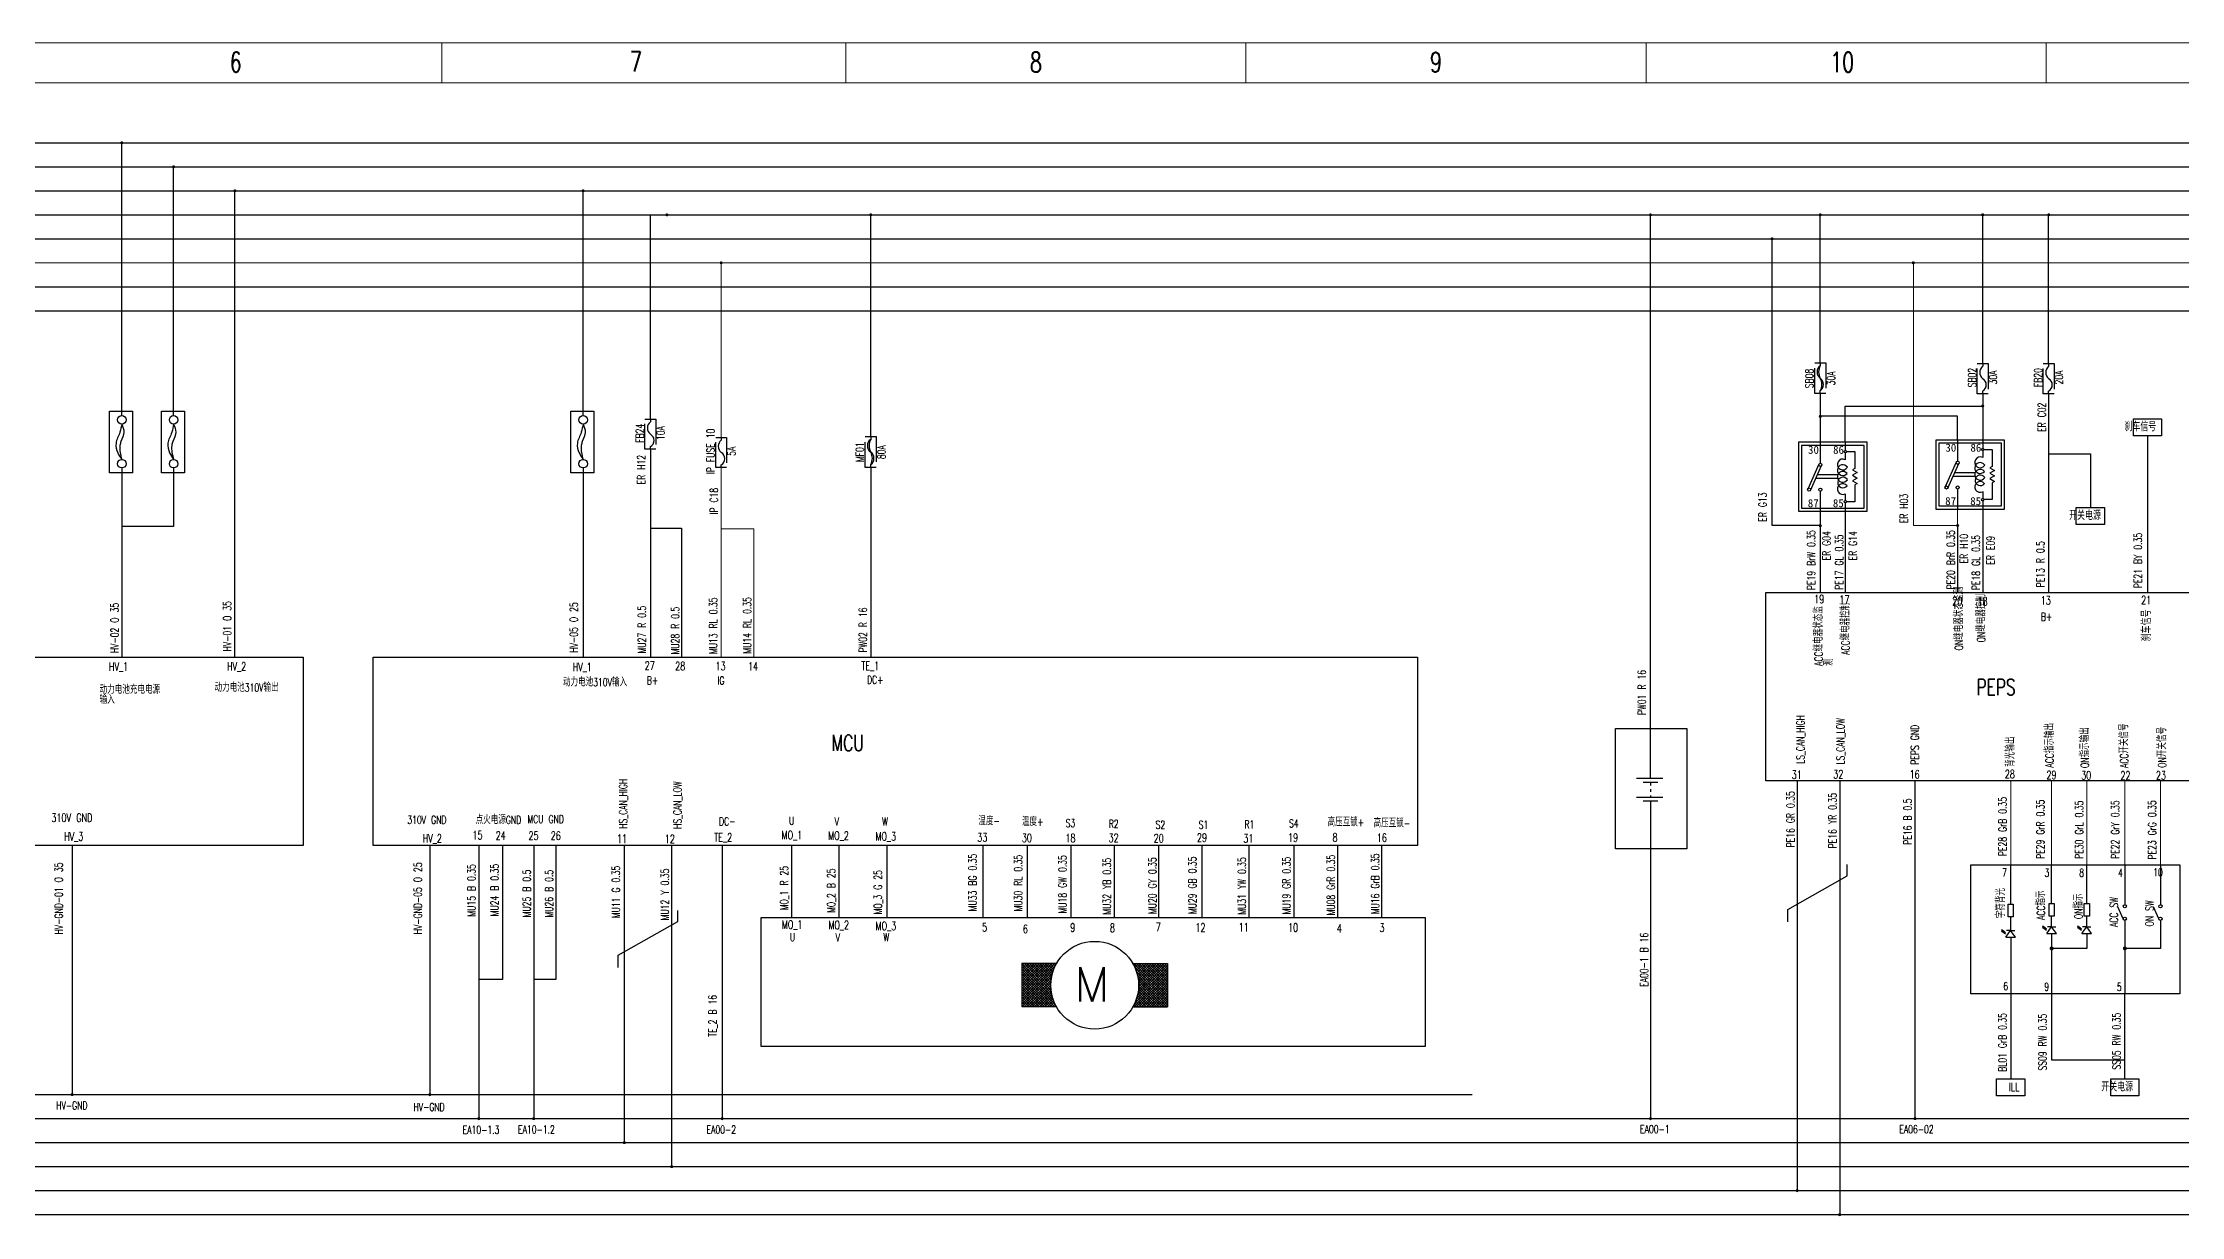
# Model space of a CAD drawing. Header units: millimetres. Extents: x 944 to 3046, y -306 to 288.
# Drawn here: x 1444 to 1978, y -5 to 288 of the extents above; entities that cross this region are included whole.
import ezdxf
from ezdxf.enums import TextEntityAlignment as Align

# ---------------------------------------------------------------- set-up
doc = ezdxf.new("R2010")
doc.units = ezdxf.units.MM
for name, pattern in [('CENTER', [50.8, 31.75, -6.35, 6.35, -6.35]), ('DASHED', [19.05, 12.7, -6.35]), ('DASHED2', [0.375, 0.25, -0.125]), ('HIDDEN', [9.525, 6.35, -3.175])]:
    doc.linetypes.add(name, pattern=pattern)
for name, color, linetype, lineweight in [('0Filament', 7, 'Continuous', 20), ('IG电', 30, 'Continuous', 20), ('细实线', 7, 'Continuous', 15)]:
    doc.layers.add(name, color=color, linetype=linetype, lineweight=lineweight)
for name, color, linetype in [('1CENTER', 1, 'CENTER'), ('310V高压地', 60, 'Continuous'), ('310V高压电源', 221, 'Continuous'), ('3DASHED', 3, 'DASHED'), ('ACC电源', 20, 'Continuous'), ('BCM', 7, 'Continuous'), ('other layer', 7, 'Continuous'), ('低速CAN低', 21, 'Continuous'), ('地线', 2, 'Continuous'), ('快充电源', 230, 'Continuous'), ('慢充电源', 200, 'Continuous'), ('文字层', 7, 'Continuous'), ('电器件', 4, 'Continuous'), ('电池电', 10, 'Continuous'), ('电池箱充电电源', 240, 'Continuous')]:
    doc.layers.add(name, color=color, linetype=linetype)
doc.layers.add('低速CAN高', color=7, linetype='Continuous', true_color=0x9c6471)
for name, color, linetype, plot in [('继电器保险丝', 10, 'Continuous', False), ('背光电源', 5, 'Continuous', False), ('高速CAN高', 23, 'Continuous', False)]:
    doc.layers.add(name, color=color, linetype=linetype, plot=plot)
doc.layers.add('高速CAN低', color=7, linetype='Continuous', true_color=0xffa500, plot=False)
doc.styles.add('HZ', font='txt.shx', dxfattribs={"width": 0.7, "height": 2})
doc.styles.add('HZ-3.0', font='txt.shx', dxfattribs={"width": 0.7, "height": 3.5, "bigfont": 'hztxt.shx'})
doc.styles.add('hztxt', font='txt.shx', dxfattribs={"width": 0.7, "bigfont": 'hztxt.shx'})
doc.styles.add('ROMANS', font='ROMANS.shx', dxfattribs={"height": 3})
doc.styles.add('仿宋2.0', font='', dxfattribs={"height": 2})
doc.styles.get('仿宋2.0').set_extended_font_data('FangSong_GB2312')

# ---------------------------------------------------------------- blocks, each defined once
blk = doc.blocks.new('高压保险丝')
at = {"layer": '继电器保险丝'}
blk.add_lwpolyline([(1201.65, 197.39), (1207.38, 197.39), (1207.38, 182.01), (1201.65, 182.01)], close=True, dxfattribs=at)
at = {"layer": '继电器保险丝', "lineweight": -3}
for centre in [(1204.69, 195.23), (1204.69, 184.28)]:
    blk.add_circle(centre, 1.07, dxfattribs=at)
for points in [[(1204.68, 194.16), (1204.22, 192.12), (1203.25, 189.38), (1203.69, 186.98), (1204.69, 185.34)], [(1204.68, 194.16), (1205.23, 192.13), (1204.48, 189.81), (1204.23, 188.83), (1204.69, 185.34)]]:
    blk.add_spline(points, degree=3, dxfattribs=at)
blk = doc.blocks.new('继电器')
at = {"layer": '继电器保险丝', "lineweight": -3}
for p, q in [((1182.99, 184.24), (1165.78, 184.24)), ((1165.78, 184.24), (1165.78, 167.03)), ((1182.21, 183.46), (1166.56, 183.46)), ((1166.56, 183.46), (1166.56, 167.81)), ((1171.26, 184.24), (1171.26, 179)), ((1177.52, 184.24), (1177.52, 182.19)), ((1177.79, 181.9), (1179.87, 181.9)), ((1179.87, 181.9), (1179.87, 177.67)), ((1182.21, 167.81), (1182.21, 183.46)), ((1182.99, 167.03), (1182.99, 184.24)), ((1170.9, 178.76), (1168.12, 172.56)), ((1168.83, 172.21), (1171.6, 178.41)), ((1177.52, 181.63), (1177.52, 179.89)), ((1179.87, 177.67), (1179.28, 177.33)), ((1179.28, 177.33), (1180.45, 176.65)), ((1180.45, 176.65), (1179.28, 175.98)), ((1175.65, 175.17), (1170.15, 175.17)), ((1175.65, 176.11), (1170.57, 176.11)), ((1171.26, 172.02), (1171.26, 167.03)), ((1177.52, 171.39), (1177.52, 169.67)), ((1179.28, 175.98), (1180.45, 175.3)), ((1180.45, 175.3), (1179.28, 174.62)), ((1179.28, 174.62), (1180.45, 173.94)), ((1180.45, 173.94), (1179.87, 173.61)), ((1179.87, 173.61), (1179.87, 169.38)), ((1165.78, 167.03), (1182.99, 167.03)), ((1166.56, 167.81), (1182.21, 167.81)), ((1177.52, 169.11), (1177.52, 167.03)), ((1179.87, 169.38), (1177.79, 169.38))]:
    blk.add_line(p, q, dxfattribs=at)
at = {"layer": '继电器保险丝'}
blk.add_line((1177.52, 167.39), (1177.52, 167.03), dxfattribs=at)
at = {"layer": '继电器保险丝', "lineweight": -3}
for centre, radius in [((1177.51, 181.91), 0.28), ((1171.26, 178.61), 0.393), ((1168.49, 172.41), 0.393), ((1171.28, 172.41), 0.393), ((1177.51, 169.39), 0.28)]:
    blk.add_circle(centre, radius, dxfattribs=at)
for centre, radius, start, end in [((1176.89, 178.69), 1.35, 62.298, 328.5515), ((1176.89, 177.28), 1.35, 31.4485, 321.8423), ((1176.89, 175.6), 1.35, 38.1577, 328.5515), ((1176.89, 172.55), 1.35, 37.2047, 297.702), ((1176.93, 174.19), 1.32, 32.4765, 321.7673)]:
    blk.add_arc(centre, radius, start, end, dxfattribs=at)
at = {"layer": '继电器保险丝', "lineweight": -3, "char_height": 2, "width": 3.7602, "attachment_point": 3, "style": '仿宋2.0'}
for s, insert in [('30', (1170.92, 183.36)), ('86', (1177.18, 183.36)), ('87', (1170.87, 170.01)), ('85', (1177.13, 170.01))]:
    blk.add_mtext(s, dxfattribs=dict(at, insert=insert))
blk = doc.blocks.new('蓄电池')
at = {"layer": '电器件', "color": 140}
for p, q in [((0, 1.49), (0, 5.86)), ((-2.93, 1.49), (2.58, 1.49)), ((-1.55, 0.71), (1.55, 0.71)), ((0, 0.71), (0, 0)), ((-2.93, -2.43), (2.58, -2.43)), ((-1.55, -3.21), (1.55, -3.21)), ((0, -0.78), (0, -1.31)), ((0, -2.09), (0, -2.43)), ((0, -3.21), (0, -9.42))]:
    blk.add_line(p, q, dxfattribs=at)
blk = doc.blocks.new('二极管')
at = {"layer": '电器件', "color": 140}
for p, q in [((1033.7, 2002.3), (1033.7, 1985.7)), ((1033.7, 2002.3), (1045.5, 1994)), ((1033.7, 1985.7), (1045.5, 1994)), ((1045.5, 1994), (1045.5, 2001.2)), ((1045.5, 1994), (1045.5, 1986.8))]:
    blk.add_line(p, q, dxfattribs=at)
blk = doc.blocks.new('发光二极管')
at = {"layer": '电器件', "color": 140}
for p, q in [((965.3, 1968.4), (970, 1975.6)), ((969.5, 1970.8), (967.9, 1968.4)), ((970, 1975.6), (969.2, 1975)), ((969.5, 1970.8), (972.7, 1975.6)), ((970, 1975.6), (969.9, 1974.6)), ((972.7, 1975.6), (971.8, 1975)), ((972.7, 1975.6), (972.5, 1974.6))]:
    blk.add_line(p, q, dxfattribs=at)
blk.add_blockref('二极管', (-74, -34.5), dxfattribs=at)
blk = doc.blocks.new('电阻')
at = {"layer": '电器件', "color": 140}
blk.add_lwpolyline([(1001, 1999.3), (1022.9, 1999.3), (1022.9, 1990.2), (1001, 1990.2)], close=True, dxfattribs=at)
blk = doc.blocks.new('开关')
at = {"layer": '电器件', "color": 140}
blk.add_line((905.9, 2033.8), (926.8, 2043.2), dxfattribs=at)
for centre in [(905.9, 2031.1), (927.5, 2031.1)]:
    blk.add_circle(centre, 2.78, dxfattribs=at)
blk = doc.blocks.new('FUSE')
at = {"layer": 'other layer', "color": 1}
for p, q in [((0, 7.53), (0, 6.85)), ((0, 0), (0, 0.68))]:
    blk.add_line(p, q, dxfattribs=at)
at = {"layer": 'other layer', "color": 1, "linetype": 'HIDDEN'}
blk.add_lwpolyline([(-1.36, 7.53), (1.36, 7.53), (1.36, 0), (-1.36, 0)], close=True, dxfattribs=at)
at = {"layer": 'other layer', "color": 1}
for centre, radius, start, end in [((1.24, 5.31), 1.98, 128.8945, 231.1055), ((-0.84, 2.22), 1.75, 298.4847, 61.5153)]:
    blk.add_arc(centre, radius, start, end, dxfattribs=at)
at = {"layer": 'other layer', "linetype": 'DASHED2', "style": 'HZ', "width": 0.7}
for tag, p in [('FUSE', (-1.64, 4.03)), ('电流', (3.57, 4.06))]:
    blk.add_attdef(tag, text='', height=2, rotation=90, dxfattribs=at).set_placement(p, align=Align.CENTER)
blk = doc.blocks.new('FUSE JCASE')
at = {"layer": 'other layer', "color": 1}
for p, q in [((0, 9.59), (0, 8.89)), ((0, 1.87), (0, 2.57))]:
    blk.add_line(p, q, dxfattribs=at)
at = {"layer": 'other layer', "color": 1, "linetype": 'HIDDEN'}
blk.add_lwpolyline([(-1.4, 9.59), (1.4, 9.59), (1.4, 1.87), (-1.4, 1.87)], close=True, dxfattribs=at)
at = {"layer": 'other layer', "color": 1}
for centre, radius, start, end in [((1.14, 7.31), 1.95, 125.769, 234.231), ((2.81, 7.31), 3.22, 150.5663, 209.4337), ((-1.13, 4.15), 1.94, 305.5187, 54.4813), ((-2.8, 4.15), 3.22, 330.5787, 29.4705)]:
    blk.add_arc(centre, radius, start, end, dxfattribs=at)
at = {"layer": 'other layer', "linetype": 'DASHED2', "style": 'HZ', "width": 0.7}
for tag, p in [('FUSE', (-1.73, 5.66)), ('10A', (3.68, 5.68))]:
    blk.add_attdef(tag, text='', height=2, rotation=90, dxfattribs=at).set_placement(p, align=Align.CENTER)

msp = doc.modelspace()

# ---------------------------------------------------------------- hatches: boundary and pattern name
at = {"layer": '0Filament', "ltscale": 0.1}
for points in [[(1463.22, 263.38, 1), (1464.01, 263.38, 1)], [(1476.18, 257.38, 1), (1476.98, 257.38, 1)], [(1491.48, 251.38, 1), (1492.28, 251.38, 1)], [(1578.53, 251.38, 1), (1579.33, 251.38, 1)], [(1599.46, 245.38, 1), (1600.26, 245.38, 1)], [(1650.41, 245.38, 1), (1651.2, 245.38, 1)], [(1845.32, 245.38, 1), (1846.11, 245.38, 1)], [(1887.75, 245.38, 1), (1888.55, 245.38, 1)], [(1928.34, 245.38, 1), (1929.14, 245.38, 1)], [(1944.84, 245.38, 1), (1945.63, 245.38, 1)], [(1875.71, 239.38, 1), (1876.51, 239.38, 1)], [(1613.04, 233.38, 1), (1613.83, 233.38, 1)], [(1911.01, 233.38, 1), (1911.81, 233.38, 1)], [(1928.34, 197.59, 1), (1929.14, 197.59, 1)], [(1887.75, 195.03, 1), (1888.55, 195.03, 1)], [(1887.75, 167.68, 1), (1888.55, 167.68, 1)], [(1922.08, 167.74, 1), (1922.88, 167.74, 1)], [(1450.79, 25.52, 1), (1451.59, 25.52, 1)], [(1540.22, 25.52, 1), (1541.01, 25.52, 1)], [(1552.44, 19.52, 1), (1553.24, 19.52, 1)], [(1566.17, 19.52, 1), (1566.97, 19.52, 1)], [(1613.28, 19.52, 1), (1614.08, 19.52, 1)], [(1845.32, 19.52, 1), (1846.11, 19.52, 1)], [(1911.42, 19.52, 1), (1912.22, 19.52, 1)], [(1588.83, 13.52, 1), (1589.62, 13.52, 1)], [(1600.66, 7.52, 1), (1601.45, 7.52, 1)], [(1881.97, 1.52, 1), (1882.77, 1.52, 1)], [(1892.6, -4.48, 1), (1893.4, -4.48, 1)]]:
    msp.add_hatch(color=0, dxfattribs=at).paths.add_polyline_path(points)
at = {"layer": '电器件', "lineweight": -2}
h = msp.add_hatch(color=140, dxfattribs=at)
edge = h.paths.add_edge_path()
edge.add_arc((1945.98, 62.05), 0.5, 90, 450)
h = msp.add_hatch(color=140, dxfattribs=at)
edge = h.paths.add_edge_path()
edge.add_arc((1964.28, 62.05), 0.5, 90, 450)

# ---------------------------------------------------------------- linework, layer by layer
for p, q in [((1969.96, 190.15), (1969.96, 151.03)), ((1894.41, 171.33), (1894.41, 151.03)), ((1928.74, 171.86), (1928.74, 151.03)), ((1888.15, 167.63), (1888.15, 151.03)), ((1922.48, 167.74), (1922.48, 151.03)), ((1631.11, 69.78), (1631.11, 87.77)), ((1642.87, 87.77), (1642.87, 69.78)), ((1654.84, 87.77), (1654.84, 69.78)), ((1678.81, 87.77), (1678.81, 69.78)), ((1689.95, 87.77), (1689.95, 69.78)), ((1700.85, 87.77), (1700.85, 69.78)), ((1711.64, 87.77), (1711.64, 69.78)), ((1722.78, 87.77), (1722.78, 69.78)), ((1733.56, 87.77), (1733.56, 69.78)), ((1745.3, 87.77), (1745.3, 69.78)), ((1756.6, 87.77), (1756.6, 69.78)), ((1767.51, 87.77), (1767.51, 69.78)), ((1778.49, 87.77), (1778.49, 69.78))]:
    msp.add_line(p, q)
for points in [[(1966.45, 194.41), (1973.47, 194.41), (1973.47, 190.15), (1966.45, 190.15)], [(1952.14, 172.26), (1959.16, 172.26), (1959.16, 168), (1952.14, 168)], [(1874.52, 151.03), (1994.39, 151.03), (1994.39, 103.95), (1874.52, 103.95)], [(1331.01, 134.85), (1508.92, 134.85), (1508.92, 87.77), (1331.01, 87.77)], [(1526.42, 134.85), (1787.46, 134.85), (1787.46, 87.77), (1526.42, 87.77)], [(1623.43, 69.78), (1789.42, 69.78), (1789.42, 37.56), (1623.43, 37.56)], [(1932.23, 29.46), (1939.25, 29.46), (1939.25, 25.2), (1932.23, 25.2)], [(1960.76, 29.46), (1967.79, 29.46), (1967.79, 25.2), (1960.76, 25.2)]]:
    msp.add_lwpolyline(points, close=True)
at = {"layer": '0Filament', "color": 7}
msp.add_line((943.61, 288.38), (3045.61, 288.38), dxfattribs=at)
at = {"layer": '0Filament'}
for p, q in [((1543.61, 278.38), (1543.61, 288.38)), ((1644.61, 278.38), (1644.61, 288.38)), ((1744.61, 278.38), (1744.61, 288.38)), ((1844.61, 278.38), (1844.61, 288.38)), ((1944.61, 278.38), (1944.61, 288.38))]:
    msp.add_line(p, q, dxfattribs=at)
at = {"layer": '0Filament', "color": 2}
msp.add_line((953.61, 278.38), (3035.61, 278.38), dxfattribs=at)
at = {"layer": '310V高压地'}
for p, q in [((1451.19, 87.77), (1451.19, 25.52)), ((1540.61, 87.77), (1540.61, 25.52)), ((1026.59, 25.52), (1801.15, 25.52))]:
    msp.add_line(p, q, dxfattribs=at)
at = {"layer": '310V高压电源'}
for p, q in [((1026.59, 251.38), (3003.68, 251.38)), ((1491.88, 134.85), (1491.88, 251.38)), ((1578.93, 195.21), (1578.93, 251.38)), ((1578.93, 182.12), (1578.93, 134.85))]:
    msp.add_line(p, q, dxfattribs=at)
at = {"layer": 'ACC电源'}
for p, q in [((1026.59, 239.38), (3003.68, 239.38)), ((1876.11, 167.74), (1876.11, 239.38)), ((1888.15, 171.33), (1888.15, 167.63)), ((1888.15, 167.74), (1876.11, 167.74))]:
    msp.add_line(p, q, dxfattribs=at)
at = {"layer": 'BCM', "color": 3, "lineweight": -3}
for p, q in [((1880.02, 71.81), (1894.91, 80.22)), ((1894.91, 80.22), (1894.91, 82.99)), ((1602.59, 68.75), (1602.59, 71.52)), ((1880.02, 68.71), (1880.02, 71.81)), ((1587.7, 60.34), (1602.59, 68.75)), ((1587.7, 57.25), (1587.7, 60.34))]:
    msp.add_line(p, q, dxfattribs=at)
at = {"layer": 'IG电'}
for p, q in [((1026.59, 233.38), (3003.68, 233.38)), ((1613.44, 189.76), (1613.44, 233.38)), ((1911.41, 167.74), (1911.41, 233.38)), ((1613.44, 182.23), (1613.44, 134.85)), ((1922.48, 171.86), (1922.48, 167.74)), ((1613.44, 166.94), (1621.63, 166.94)), ((1621.63, 166.94), (1621.63, 134.85)), ((1922.48, 167.74), (1911.41, 167.74))]:
    msp.add_line(p, q, dxfattribs=at)
at = {"layer": '低速CAN低'}
for p, q in [((1893, 103.95), (1893, -4.48)), ((1026.59, -4.48), (3003.68, -4.48))]:
    msp.add_line(p, q, dxfattribs=at)
at = {"layer": '低速CAN高'}
for p, q in [((1882.37, 103.95), (1882.37, 1.52)), ((1026.59, 1.52), (3003.68, 1.52))]:
    msp.add_line(p, q, dxfattribs=at)
at = {"layer": '地线'}
for p, q in [((1026.59, 221.38), (3003.68, 221.38)), ((1911.82, 103.95), (1911.82, 19.52)), ((1552.84, 87.77), (1552.84, 19.52)), ((1558.78, 87.77), (1558.78, 54.3)), ((1566.57, 87.77), (1566.57, 19.52)), ((1572.15, 87.77), (1572.15, 54.3)), ((1613.68, 87.77), (1613.68, 19.52)), ((1845.71, 86.93), (1845.71, 19.52)), ((1558.78, 54.3), (1552.84, 54.3)), ((1572.15, 54.3), (1566.57, 54.3)), ((1026.59, 19.52), (3003.68, 19.52))]:
    msp.add_line(p, q, dxfattribs=at)
at = {"layer": '快充电源'}
for p, q in [((1026.59, 263.38), (3003.68, 263.38)), ((1463.61, 195.21), (1463.61, 263.38))]:
    msp.add_line(p, q, dxfattribs=at)
at = {"layer": '慢充电源'}
for p, q in [((1026.59, 257.38), (3003.68, 257.38)), ((1476.58, 195.21), (1476.58, 257.38))]:
    msp.add_line(p, q, dxfattribs=at)
at = {"layer": '电器件', "color": 140}
for p, q in [((1845.71, 109.8), (1845.71, 117)), ((1845.71, 91.46), (1845.71, 86.93)), ((1935.74, 73.1), (1935.74, 82.96)), ((1945.98, 73.24), (1945.98, 82.96)), ((1954.76, 73.24), (1954.76, 82.96)), ((1964.28, 82.96), (1964.28, 72.96)), ((1973.18, 82.96), (1973.18, 72.96)), ((1935.74, 66.56), (1935.74, 69.95)), ((1945.98, 67.47), (1945.98, 70.09)), ((1954.76, 67.47), (1954.76, 70.09)), ((1935.74, 64.85), (1935.74, 50.74)), ((1945.98, 65.76), (1945.98, 50.74)), ((1954.76, 65.76), (1954.76, 62.05)), ((1964.28, 69.05), (1964.28, 50.74)), ((1973.18, 69.05), (1973.18, 62.05)), ((1954.76, 62.05), (1945.98, 62.05)), ((1973.18, 62.05), (1964.28, 62.05))]:
    msp.add_line(p, q, dxfattribs=at)
at = {"layer": '电器件', "color": 140, "lineweight": -3}
for p, q in [((1694.26, 58.25), (1688.61, 52.59)), ((1694.9, 58.25), (1688.61, 51.95)), ((1695.53, 58.25), (1688.61, 51.32)), ((1696.17, 58.25), (1688.61, 50.68)), ((1696.81, 58.25), (1688.61, 50.05)), ((1688.61, 58.25), (1688.61, 47.45)), ((1690.44, 58.25), (1688.61, 56.41)), ((1691.08, 58.25), (1688.61, 55.77)), ((1691.72, 58.25), (1688.61, 55.14)), ((1692.35, 58.25), (1688.61, 54.5)), ((1692.99, 58.25), (1688.61, 53.86)), ((1693.63, 58.25), (1688.61, 53.23)), ((1697.45, 58.25), (1688.61, 58.25)), ((1689.17, 58.25), (1688.61, 57.68)), ((1689.81, 58.25), (1688.61, 57.05)), ((1696.01, 50.81), (1688.61, 58.21)), ((1697, 57.8), (1688.61, 49.41)), ((1696.2, 49.99), (1688.61, 57.58)), ((1696.49, 49.05), (1688.61, 56.94)), ((1696.51, 56.67), (1688.61, 48.77)), ((1696.98, 47.93), (1688.61, 56.3)), ((1696.2, 55.73), (1688.61, 48.14)), ((1696.83, 47.45), (1688.61, 55.67)), ((1696.19, 47.45), (1688.61, 55.03)), ((1696.01, 54.91), (1688.61, 47.5)), ((1695.55, 47.45), (1688.61, 54.39)), ((1694.92, 47.45), (1688.61, 53.76)), ((1695.9, 54.15), (1689.19, 47.45)), ((1695.89, 51.56), (1689.21, 58.25)), ((1695.83, 53.46), (1689.83, 47.45)), ((1695.83, 52.26), (1689.85, 58.25)), ((1695.82, 52.91), (1690.48, 58.25)), ((1695.84, 53.53), (1691.12, 58.25)), ((1695.89, 54.11), (1691.75, 58.25)), ((1695.97, 54.67), (1692.39, 58.25)), ((1696.07, 55.2), (1693.03, 58.25)), ((1696.2, 55.71), (1693.66, 58.25)), ((1696.34, 56.2), (1694.3, 58.25)), ((1696.51, 56.68), (1694.94, 58.25)), ((1696.69, 57.13), (1695.57, 58.25)), ((1696.89, 57.57), (1696.21, 58.25)), ((1697.1, 57.99), (1696.85, 58.25)), ((1716.13, 58.25), (1724.97, 58.25)), ((1716.54, 58.25), (1716.41, 58.12)), ((1724.97, 55.86), (1716.55, 47.45)), ((1724.97, 49.85), (1716.57, 58.25)), ((1717.17, 58.25), (1716.63, 57.7)), ((1724.97, 49.21), (1716.76, 57.42)), ((1724.97, 56.5), (1716.78, 48.31)), ((1717.81, 58.25), (1716.83, 57.27)), ((1718.44, 58.25), (1717.02, 56.82)), ((1724.97, 48.58), (1717.18, 56.37)), ((1719.08, 58.25), (1717.19, 56.35)), ((1724.97, 57.14), (1717.19, 49.36)), ((1724.97, 55.23), (1717.19, 47.45)), ((1724.97, 50.48), (1717.21, 58.25)), ((1719.72, 58.25), (1717.34, 55.87)), ((1724.97, 47.94), (1717.44, 55.47)), ((1724.97, 57.77), (1717.45, 50.25)), ((1720.35, 58.25), (1717.47, 55.36)), ((1720.99, 58.25), (1717.58, 54.84)), ((1724.81, 58.25), (1717.61, 51.05)), ((1724.83, 47.45), (1717.61, 54.67)), ((1721.63, 58.25), (1717.67, 54.29)), ((1724.17, 58.25), (1717.71, 51.78)), ((1724.19, 47.45), (1717.71, 53.93)), ((1722.26, 58.25), (1717.73, 53.71)), ((1723.54, 58.25), (1717.75, 52.47)), ((1722.9, 58.25), (1717.76, 53.11)), ((1724.97, 54.59), (1717.83, 47.45)), ((1724.97, 51.12), (1717.85, 58.25)), ((1724.97, 53.96), (1718.46, 47.45)), ((1724.97, 51.76), (1718.48, 58.25)), ((1724.97, 52.39), (1719.12, 58.25)), ((1724.97, 53.03), (1719.76, 58.25)), ((1724.97, 53.67), (1720.39, 58.25)), ((1724.97, 54.3), (1721.03, 58.25)), ((1724.97, 54.94), (1721.67, 58.25)), ((1724.97, 55.58), (1722.3, 58.25)), ((1724.97, 56.21), (1722.94, 58.25)), ((1724.97, 56.85), (1723.57, 58.25)), ((1724.97, 57.48), (1724.21, 58.25)), ((1724.97, 58.12), (1724.85, 58.25)), ((1724.97, 58.25), (1724.97, 47.45)), ((1694.28, 47.45), (1688.61, 53.12)), ((1693.65, 47.45), (1688.61, 52.49)), ((1693.01, 47.45), (1688.61, 51.85)), ((1692.37, 47.45), (1688.61, 51.21)), ((1691.74, 47.45), (1688.61, 50.58)), ((1691.1, 47.45), (1688.61, 49.94)), ((1690.46, 47.45), (1688.61, 49.3)), ((1689.83, 47.45), (1688.61, 48.67)), ((1695.82, 52.8), (1690.46, 47.45)), ((1695.84, 52.19), (1691.1, 47.45)), ((1695.89, 51.6), (1691.73, 47.45)), ((1695.97, 51.04), (1692.37, 47.45)), ((1696.07, 50.51), (1693.01, 47.45)), ((1696.19, 50), (1693.64, 47.45)), ((1696.34, 49.5), (1694.28, 47.45)), ((1696.5, 49.03), (1694.92, 47.45)), ((1696.68, 48.58), (1695.55, 47.45)), ((1696.88, 48.14), (1696.19, 47.45)), ((1717.83, 47.45), (1716.84, 48.44)), ((1718.46, 47.45), (1717.02, 48.89)), ((1719.1, 47.45), (1717.19, 49.36)), ((1719.74, 47.45), (1717.34, 49.84)), ((1720.37, 47.45), (1717.47, 50.35)), ((1721.01, 47.45), (1717.58, 50.87)), ((1721.65, 47.45), (1717.67, 51.42)), ((1722.28, 47.45), (1717.73, 52)), ((1723.56, 47.45), (1717.75, 53.25)), ((1722.92, 47.45), (1717.76, 52.61)), ((1724.97, 53.32), (1719.1, 47.45)), ((1724.97, 52.68), (1719.74, 47.45)), ((1724.97, 52.05), (1720.37, 47.45)), ((1724.97, 51.41), (1721.01, 47.45)), ((1724.97, 50.77), (1721.65, 47.45)), ((1724.97, 50.14), (1722.28, 47.45)), ((1724.97, 49.5), (1722.92, 47.45)), ((1724.97, 48.86), (1723.55, 47.45)), ((1724.97, 48.23), (1724.19, 47.45)), ((1689.19, 47.45), (1688.61, 48.03)), ((1697.05, 47.45), (1688.61, 47.45)), ((1697.09, 47.71), (1696.83, 47.45)), ((1716.56, 47.45), (1716.42, 47.58)), ((1716.53, 47.45), (1724.97, 47.45)), ((1717.19, 47.45), (1716.63, 48)), ((1724.97, 47.59), (1724.83, 47.45))]:
    msp.add_line(p, q, dxfattribs=at)
at = {"layer": '电器件', "color": 140}
for points in [[(1836.97, 117), (1854.77, 117), (1854.77, 86.93), (1836.97, 86.93)], [(1925.82, 82.96), (1978.04, 82.96), (1978.04, 50.74), (1925.82, 50.74)]]:
    msp.add_lwpolyline(points, close=True, dxfattribs=at)
at = {"layer": '电器件', "color": 140, "lineweight": -3}
msp.add_circle((1706.79, 52.85), 10.97, dxfattribs=at)
at = {"layer": '电池电'}
for p, q in [((1026.59, 245.38), (3003.68, 245.38)), ((1595.75, 194.31), (1595.75, 245.38)), ((1650.8, 189.97), (1650.8, 245.38)), ((1888.15, 208.41), (1888.15, 245.38)), ((1928.74, 208.2), (1928.74, 245.38)), ((1945.23, 208.2), (1945.23, 245.38)), ((1888.15, 200.69), (1888.15, 188.54)), ((1928.74, 200.67), (1928.74, 189.07)), ((1945.23, 200.67), (1945.23, 151.03)), ((1922.48, 195.03), (1888.15, 195.03)), ((1894.41, 188.54), (1894.41, 197.59)), ((1894.41, 197.59), (1928.74, 197.59)), ((1922.48, 189.07), (1922.48, 195.03)), ((1595.75, 186.78), (1595.75, 134.85)), ((1650.8, 182.24), (1650.8, 134.85)), ((1945.23, 185.67), (1955.65, 185.67)), ((1955.65, 185.67), (1955.65, 172.26)), ((1595.75, 167.06), (1603.53, 167.06)), ((1603.53, 167.06), (1603.53, 134.85)), ((1945.98, 50.74), (1945.98, 34.21)), ((1964.28, 29.46), (1964.28, 50.74)), ((1945.98, 34.21), (1964.28, 34.21))]:
    msp.add_line(p, q, dxfattribs=at)
at = {"layer": '电池电', "color": 1}
msp.add_line((1845.71, 117), (1845.71, 245.38), dxfattribs=at)
at = {"layer": '电池箱充电电源'}
for p, q in [((1463.61, 182.12), (1463.61, 134.85)), ((1476.58, 182.12), (1476.58, 167.53)), ((1476.58, 167.53), (1463.61, 167.53))]:
    msp.add_line(p, q, dxfattribs=at)
at = {"layer": '细实线'}
for p, q in [((1935.74, 82.96), (1935.74, 103.95)), ((1945.98, 82.96), (1945.98, 103.95)), ((1954.76, 82.96), (1954.76, 103.95)), ((1964.28, 82.96), (1964.28, 103.95)), ((1973.18, 82.96), (1973.18, 103.95))]:
    msp.add_line(p, q, dxfattribs=at)
at = {"layer": '背光电源'}
for p, q in [((1026.59, 227.38), (3003.68, 227.38)), ((1935.74, 50.74), (1935.74, 29.46))]:
    msp.add_line(p, q, dxfattribs=at)
at = {"layer": '高速CAN低'}
for p, q in [((1601.05, 87.77), (1601.05, 7.52)), ((1026.59, 7.52), (3003.68, 7.52))]:
    msp.add_line(p, q, dxfattribs=at)
at = {"layer": '高速CAN高'}
for p, q in [((1589.22, 87.77), (1589.22, 13.52)), ((1026.59, 13.52), (3003.68, 13.52))]:
    msp.add_line(p, q, dxfattribs=at)

# ---------------------------------------------------------------- block references
at = {"layer": '1CENTER', "color": 1}
for p, values in [((1888.15, 198.82), {'FUSE': 'SB08', '10A': '30A'}), ((1650.8, 180.38), {'FUSE': 'MF01', '10A': '80A'})]:
    msp.add_blockref('FUSE JCASE', p, dxfattribs=at).add_auto_attribs(values)
ref = msp.add_blockref('FUSE', (1928.74, 200.67), dxfattribs=at)
ref.add_attrib('10A', '30A', dxfattribs={"layer": 'other layer', "linetype": 'DASHED2', "height": 2, "rotation": 90, "style": 'HZ', "width": 0.7}).set_placement((1932.31, 204.73), align=Align.CENTER)
ref.add_attrib('FUSE', 'SB02', dxfattribs={"layer": 'other layer', "linetype": 'DASHED2', "height": 2, "rotation": 90, "style": 'HZ', "width": 0.7}).set_placement((1927.1, 204.7), align=Align.CENTER)
ref = msp.add_blockref('FUSE', (1945.23, 200.67), dxfattribs=at)
ref.add_attrib('10A', '20A', dxfattribs={"layer": 'other layer', "linetype": 'DASHED2', "height": 2, "rotation": 90, "style": 'HZ', "width": 0.7}).set_placement((1948.8, 204.73), align=Align.CENTER)
ref.add_attrib('FUSE', 'FB20', dxfattribs={"layer": 'other layer', "linetype": 'DASHED2', "height": 2, "rotation": 90, "style": 'HZ', "width": 0.7}).set_placement((1943.6, 204.7), align=Align.CENTER)
ref = msp.add_blockref('FUSE', (1595.75, 186.78), dxfattribs=at)
ref.add_attrib('10A', '10A', dxfattribs={"layer": 'other layer', "linetype": 'DASHED2', "height": 2, "rotation": 90, "style": 'HZ', "width": 0.7}).set_placement((1599.31, 190.84), align=Align.CENTER)
ref.add_attrib('FUSE', 'FB24', dxfattribs={"layer": 'other layer', "linetype": 'DASHED2', "height": 2, "rotation": 90, "style": 'HZ', "width": 0.7}).set_placement((1594.11, 190.81), align=Align.CENTER)
ref = msp.add_blockref('FUSE', (1613.44, 182.23), dxfattribs=at)
ref.add_attrib('10A', '5A', dxfattribs={"layer": 'other layer', "linetype": 'DASHED2', "height": 2, "rotation": 90, "style": 'HZ', "width": 0.7}).set_placement((1617, 186.29), align=Align.CENTER)
ref.add_attrib('FUSE', 'IP FUSE 10', dxfattribs={"layer": 'other layer', "linetype": 'DASHED2', "height": 2, "rotation": 90, "style": 'HZ', "width": 0.7}).set_placement((1611.8, 186.25), align=Align.CENTER)
at = {"layer": '310V高压地'}
for p in [(258.93, -1.09), (271.89, -1.09), (374.24, -1.09)]:
    msp.add_blockref('高压保险丝', p, dxfattribs=at)
at = {"layer": '低速CAN低'}
for p in [(716.89, 4.3), (751.22, 4.83)]:
    msp.add_blockref('继电器', p, dxfattribs=at)
at = {"layer": '电器件', "color": 140, "xscale": 1.200000000000725, "yscale": 1.200000000000725, "zscale": 1.200000000000725}
msp.add_blockref('蓄电池', (1845.71, 102.77), dxfattribs=at)
at = {"layer": '电器件', "color": 140, "xscale": 0.144, "yscale": 0.144, "zscale": 0.144}
for name, p, rotation in [('电阻', (1648.5, 217.24), 269.9999999999999), ('电阻', (1658.74, 217.39), 269.9999999999999), ('电阻', (1667.52, 217.39), 269.9999999999999), ('开关', (2256.75, -60.99), 90), ('开关', (2265.65, -60.99), 90), ('发光二极管', (2217.9, -73.35), 90), ('发光二极管', (2228.14, -72.44), 90), ('发光二极管', (2236.92, -72.44), 90)]:
    msp.add_blockref(name, p, dxfattribs=dict(at, rotation=rotation))

# ---------------------------------------------------------------- texts
at = {"layer": '0Filament', "style": 'HZ', "width": 0.7}
for s, p in [('6', (1490.6, 281.05)), ('7', (1590.6, 281.22)), ('8', (1690.6, 281.05)), ('9', (1790.6, 281.05)), ('10', (1890.6, 281.05))]:
    msp.add_text(s, height=5, dxfattribs=at).set_placement(p)
at = {"layer": '3DASHED', "char_height": 2, "attachment_point": 1, "rotation": 90, "style": 'HZ-3.0'}
for s, insert in [('ER C02 ', (1942.51, 191.13)), ('ER H12', (1592.46, 178)), ('IP C18', (1610.64, 170.5)), ('ER G13 ', (1872.74, 168.67)), ('ER H03 ', (1908.05, 168.3)), ('PE19 BrW 0.35', (1884.89, 151.6)), ('ER G04 ', (1888.7, 159.02)), ('ER G14 ', (1895.29, 159)), ('PE20 BrR 0.35', (1919.74, 151.77)), ('PE21 BY 0.35', (1966.55, 152.06)), ('PE17 GL 0.35', (1891.86, 151.67)), ('ER H10 ', (1923.06, 158.27)), ('PE18 GL 0.35', (1926.07, 151.58)), ('ER E09 ', (1929.72, 157.94)), ('PE13 R 0.5', (1942.16, 152.29)), ('MU14 RL 0.35 ', (1618.95, 135.71)), ('HV-02 O 35 ', (1460.84, 135.83)), ('HV-01 O 35 ', (1488.99, 136.28)), ('HV-05 O 25 ', (1575.59, 135.97)), ('MU27 R 0.5 ', (1592.61, 135.76)), ('MU28 R 0.5 ', (1600.95, 135.52)), ('MU13 RL 0.35 ', (1610.46, 135.61)), ('PW02 R 16 ', (1647.87, 135.98)), ('PW01 R 16 ', (1842.53, 120.38)), ('PE16 GR 0.35', (1879.71, 87.31)), ('PE16 YR 0.35', (1890.21, 87.06)), ('PE16 B 0.5', (1908.99, 87.95)), ('PE28 GrB 0.35', (1932.72, 85.11)), ('PE29 GrR 0.35', (1942.16, 84.43)), ('PE30 GrL 0.35', (1951.85, 84.43)), ('PE22 GrY 0.35', (1960.87, 84.43)), ('PE23 GrG 0.35', (1970.07, 84.26)), ('MU16 GrB 0.35 ', (1775.9, 70.6)), ('HV-GND-01 O 35', (1446.85, 65.54)), ('HV-GND-05 O 25', (1536.61, 65.58)), ('MU15 B 0.35 ', (1550.01, 69.99)), ('MU24 B 0.35 ', (1555.81, 70.06)), ('MU25 B 0.5 ', (1563.83, 69.81)), ('MU26 B 0.5 ', (1569.41, 69.76)), ('MU11 G 0.35 ', (1586.14, 69.59)), ('MU12 Y 0.35 ', (1598.38, 69.06)), ('MO_1 R 25 ', (1628.16, 71.58)), ('MO_2 B 25 ', (1639.94, 70.94)), ('MO_3 G 25 ', (1651.62, 70.55)), ('MU33 BG 0.35 ', (1675.26, 71.32)), ('MU30 RL 0.35 ', (1686.66, 71.29)), ('MU18 GW 0.35 ', (1697.74, 70.78)), ('MU32 YB 0.35 ', (1708.84, 70.49)), ('MU20 GY 0.35 ', (1720.21, 70.63)), ('MU29 GB 0.35 ', (1730.21, 70.62)), ('MU31 YW 0.35 ', (1742.59, 70.46)), ('MU19 GR 0.35 ', (1753.73, 70.55)), ('MU08 GrR 0.35 ', (1764.84, 70.29)), ('EA00-1 B 16 ', (1843.11, 52.43)), ('TE_2 B 16', (1610.29, 40)), ('BL01 GrB 0.35', (1932.67, 31.21)), ('SS09 RW 0.35', (1942.7, 31.52)), ('SS05 RW 0.35', (1961.19, 31.76))]:
    msp.add_mtext(s, dxfattribs=dict(at, insert=insert))
at = {"layer": '3DASHED', "char_height": 2, "attachment_point": 1, "style": 'HZ-3.0'}
for s, insert in [('HV-GND ', (1447.25, 23.79)), ('HV-GND ', (1536.53, 23.41)), ('EA10-1.3 ', (1548.82, 17.73)), ('EA10-1.2 ', (1562.66, 17.81)), ('EA00-2 ', (1609.78, 17.78)), ('EA00-1 ', (1843.1, 17.89)), ('EA06-02 ', (1907.9, 17.87))]:
    msp.add_mtext(s, dxfattribs=dict(at, insert=insert))
at = {"layer": '文字层', "ltscale": 2, "char_height": 2.1, "attachment_point": 3, "style": 'hztxt'}
for s, insert, width in [('刹车信号', (1972.12, 193.43), 12.6965), ('19', (1889.15, 150.4), 3.4662), ('17', (1895.46, 150.26), 3.4662), ('20', (1923.67, 149.95), 3.4662), ('18', (1929.98, 149.81), 3.4662), ('13', (1945.76, 150.08), 3.4662), ('21', (1970.87, 150.17), 3.4662), ('27', (1596.84, 133.77), 3.4662), ('28', (1604.46, 133.65), 3.4662), ('13', (1614.54, 133.66), 3.4662), ('TE_1', (1652.94, 133.73), 3.4662), ('HV_1', (1465.2, 133.54), 3.4662), ('HV_2', (1494.73, 133.58), 3.4662), ('HV_1', (1581.11, 133.44), 3.4662), ('14', (1622.66, 133.58), 3.4662), ('31', (1883.52, 106.52), 3.4662), ('32', (1893.92, 106.62), 3.4662), ('16', (1912.99, 106.59), 3.4662), ('28', (1936.79, 106.69), 3.4662), ('29', (1947.2, 106.45), 3.4662), ('30', (1955.88, 106.38), 3.4662), ('22', (1965.69, 106.31), 3.4662), ('23', (1974.56, 106.34), 3.4662), ('310V GND', (1456.28, 95.76), 12.6965), ('HV_3', (1454.01, 91.07), 3.4662), ('15', (1553.79, 91.41), 3.4662), ('24', (1559.59, 91.3), 3.4662), ('25', (1567.81, 91.25), 3.4662), ('26', (1573.34, 91.25), 3.4662), ('TE_2', (1616.17, 90.87), 3.4662), ('MO_1', (1633.7, 91.43), 3.4662), ('MO_2', (1645.34, 91.29), 3.4662), ('MO_3', (1657.14, 91.09), 3.4662), ('HV_2', (1543.63, 90.58), 3.4662), ('11', (1589.9, 90.49), 3.4662), ('12', (1601.88, 90.45), 3.4662), ('33', (1679.97, 90.84), 3.4662), ('30', (1691.1, 90.72), 3.4662), ('18', (1701.98, 90.69), 3.4662), ('32', (1712.79, 90.72), 3.4662), ('20', (1724.05, 90.62), 3.4662), ('29', (1734.87, 90.79), 3.4662), ('31', (1746.46, 90.58), 3.4662), ('19', (1757.63, 90.8), 3.4662), ('8', (1767.5, 90.84), 3.4662), ('16', (1779.81, 90.76), 3.4662), ('MO_1', (1633.75, 69.06), 3.4662), ('MO_2', (1645.39, 68.93), 3.4662), ('MO_3', (1657.19, 68.73), 3.4662), ('5', (1679.9, 68.4), 3.4662), ('6', (1690.11, 67.96), 3.4662), ('9', (1701.94, 68.33), 3.4662), ('8', (1711.86, 68.25), 3.4662), ('7', (1723.32, 68.47), 3.4662), ('12', (1734.49, 68.33), 3.4662), ('11', (1745.29, 68.4), 3.4662), ('10', (1757.63, 68.33), 3.4662), ('4', (1768.58, 68.11), 3.4662), ('3', (1779.23, 68.26), 3.4662)]:
    msp.add_mtext(s, dxfattribs=dict(at, insert=insert, width=width))
at = {"layer": '文字层', "char_height": 2, "width": 15.2806, "attachment_point": 1, "rotation": 90, "line_spacing_factor": 0.75, "style": 'HZ-3.0'}
for s, insert in [('ACC继电器状态监测', (1886.74, 132.65)), ('ACC继电器控制', (1893.44, 135.41)), ('ON继电器状态监测', (1921.82, 136.53)), ('ON继电器控制', (1927.36, 138.54)), ('LS_CAN_HIGH', (1882.18, 108.16)), ('LS_CAN_LOW', (1892.19, 108.01)), ('PEPS GND', (1910.78, 107.96)), ('背光输出', (1934.67, 107.41)), ('ACC指示输出', (1944.46, 107.24)), ('ON指示输出', (1953.27, 107.12)), ('ACC开关信号', (1963.09, 107.13)), ('ON开关信号', (1972.59, 107.19)), ('HS_CAN_HIGH', (1587.93, 91.96)), ('HS_CAN_LOW', (1601.5, 91.9))]:
    msp.add_mtext(s, dxfattribs=dict(at, insert=insert))
at = {"layer": '文字层', "char_height": 2, "width": 15.2806, "attachment_point": 1, "line_spacing_factor": 0.75, "style": 'HZ-3.0'}
for s, insert in [('B+', (1943.31, 145.95)), ('动力电池310V输出', (1486.8, 128.23)), ('动力电池310V输入', (1573.89, 129.57)), ('B+', (1594.86, 130.03)), ('IG', (1612.51, 130)), ('DC+', (1649.9, 130.19)), ('动力电池充电电源输入', (1458.08, 127.71)), ('310V GND', (1534.99, 95.19)), ('点火电源GND', (1552.06, 95.16)), ('MCU GND', (1565.01, 95.37)), ('DC-', (1612.9, 94.79)), ('U', (1630.39, 94.96)), ('V', (1641.79, 94.75)), ('W', (1653.67, 94.79)), ('温度-', (1677.72, 94.89)), ('温度+', (1688.62, 94.72)), ('S3', (1699.54, 94.37)), ('R2', (1710.3, 94.19)), ('S2', (1722.02, 93.95)), ('S1', (1732.79, 93.95)), ('R1', (1744.22, 94.04)), ('U', (1630.6, 65.83)), ('V', (1642.05, 65.81)), ('W', (1653.98, 65.88))]:
    msp.add_mtext(s, dxfattribs=dict(at, insert=insert))
at = {"layer": '文字层', "ltscale": 2, "insert": (1968.71, 146.74), "char_height": 2.1, "width": 12.6965, "attachment_point": 3, "rotation": 90, "style": 'hztxt'}
msp.add_mtext('刹车信号', dxfattribs=at)
at = {"layer": '文字层', "char_height": 4, "width": 24.3074, "attachment_point": 1, "style": 'HZ-3.0'}
for s, insert in [('PEPS', (1927.23, 129.36)), ('MCU', (1641.06, 115.39))]:
    msp.add_mtext(s, dxfattribs=dict(at, insert=insert))
at = {"layer": '文字层', "char_height": 2, "attachment_point": 1, "style": 'HZ-3.0'}
for s, insert in [('7', (1933.62, 82.05)), ('3', (1944.2, 81.95)), ('8', (1952.86, 81.98)), ('4', (1962.55, 81.97)), ('10', (1971.36, 82.08)), ('6', (1933.91, 53.64)), ('9', (1944.14, 53.49)), ('5', (1962.29, 53.41))]:
    msp.add_mtext(s, dxfattribs=dict(at, insert=insert))
at = {"layer": '文字层', "char_height": 2, "attachment_point": 1, "rotation": 90, "style": 'HZ-3.0'}
for s, insert in [('字符背光', (1932.3, 69.58)), ('ACC指示', (1942.31, 69.16)), ('ON指示', (1951.71, 69.37)), ('ACC SW', (1960.54, 67.4)), ('ON SW', (1969.46, 67.54))]:
    msp.add_mtext(s, dxfattribs=dict(at, insert=insert))
at = {"layer": '电器件', "color": 140, "lineweight": -3, "style": 'ROMANS'}
msp.add_text('M', height=8.64, dxfattribs=at).set_placement((1701.68, 48.75))
at = {"layer": '电池电', "ltscale": 2, "char_height": 2.1, "width": 12.6965, "attachment_point": 3, "style": 'hztxt'}
for insert in [(1958.28, 171.24), (1966.33, 28.44)]:
    msp.add_mtext('开关电源', dxfattribs=dict(at, insert=insert))
at = {"layer": '细实线', "insert": (1755.36, 94.3), "char_height": 2, "attachment_point": 1, "style": 'HZ-3.0'}
msp.add_mtext('S4', dxfattribs=at)
at = {"layer": '细实线', "char_height": 2, "attachment_point": 1, "style": 'hztxt'}
for s, insert, width in [('高压互锁+', (1765.01, 94.59), 21.6007), ('高压互锁-', (1776.51, 94.35), 13.3654)]:
    msp.add_mtext(s, dxfattribs=dict(at, insert=insert, width=width))
at = {"layer": '背光电源', "ltscale": 2, "insert": (1937.9, 28.48), "char_height": 2.1, "width": 12.6965, "attachment_point": 3, "style": 'hztxt'}
msp.add_mtext('ILL', dxfattribs=at)

doc.saveas('drawing.dxf')
